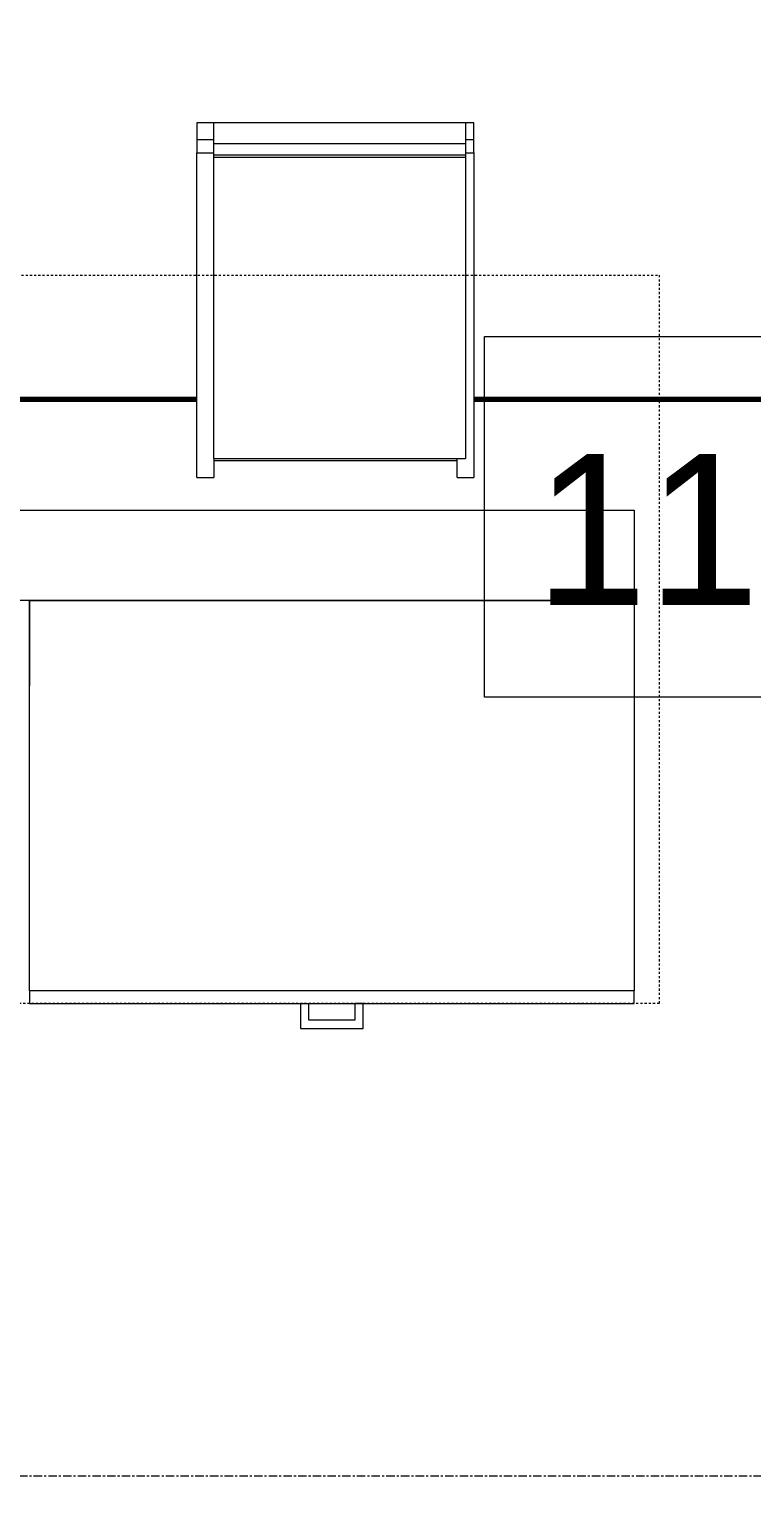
# Model space of a CAD drawing. Header units: inches. Extents: x -4266 to -1814, y 9706 to 12441.
# Drawn here: x -3680.4 to -3637.5, y 11845.3 to 11933.4 of the extents above; entities that cross this region are included whole.
import ezdxf

# ---------------------------------------------------------------- set-up
doc = ezdxf.new("R2010")
doc.units = ezdxf.units.IN
doc.header["$MEASUREMENT"] = 0
doc.linetypes.add('Dash', pattern=[0.25, 0.125, -0.125])
doc.linetypes.add('Grid Line 1_2_', pattern=[0.875, 0.5, -0.125, 0.125, -0.125])
for name, color, linetype, lineweight in [('A-ANNO-DIMS', 211, 'Continuous', 9), ('A-ANNO-DIMS-96', 211, 'Continuous', 9), ('A-AREA-1', 90, 'Continuous', 70), ('A-AREA-IDEN', 2, 'Continuous', 9), ('A-WALL-4', 10, 'Continuous', 13), ('I-FURN-1', 7, 'Continuous', 9), ('Q-CASE-2', 7, 'Continuous', 9), ('Q-CASE-HDLN-1', 7, 'Dash', 9), ('S-GRID-1', 1, 'Grid Line 1_2_', 9)]:
    doc.layers.add(name, color=color, linetype=linetype, lineweight=lineweight)
doc.styles.add('Century Gothic', font='ufonts.com_century-gothic.ttf', dxfattribs={"height": 9})
doc.dimstyles.new('OD__1_16__Tol__', dxfattribs={"dimscale": 12, "dimtxt": 9.397514, "dimasz": 1, "dimexe": 0.75, "dimexo": 0.5, "dimgap": 0.125, "dimtad": 1, "dimdec": 4, "dimrnd": 0.0625, "dimzin": 3, "dimdsep": 46, "dimlunit": 4, "dimtxsty": 'Century Gothic', "dimblk1": 'OBLIQUE', "dimblk2": 'OBLIQUE', "dimsah": 1, "dimcen": 0.09, "dimdle": 0.75, "dimazin": 0, "dimtfac": 1, "dimtdec": 4, "dimtix": 1, "dimtmove": 0, "dimatfit": 3, "dimfxl": 1, "dimtvp": 1, "dimtfill": 1, "dimfrac": 2, "dimtolj": 1, "dimtzin": 0, "dimarcsym": 2})

# ---------------------------------------------------------------- blocks, each defined once
blk = doc.blocks.new('DIMBLOCK18-FLOOR PLAN - 1ST FLOOR')
at = {"layer": 'A-ANNO-DIMS-96', "lineweight": 50}
for p, q in [((-4038.484, 12087.189), (-4044.484, 12093.189)), ((-4038.484, 12087.189), (-4032.484, 12081.189)), ((-4038.484, 11782.989), (-4044.484, 11788.989)), ((-4038.484, 11782.989), (-4032.484, 11776.989))]:
    blk.add_line(p, q, dxfattribs=at)
at = {"layer": 'A-ANNO-DIMS-96'}
for p, q in [((-2526.324, 12087.189), (-4047.484, 12087.189)), ((-4038.484, 11782.989), (-4038.484, 12087.189)), ((-4038.484, 12087.189), (-2526.324, 12087.189)), ((-3753.324, 11782.989), (-4047.484, 11782.989)), ((-4038.484, 11782.989), (-3753.324, 11782.989))]:
    blk.add_line(p, q, dxfattribs=at)
at = {"layer": 'A-ANNO-DIMS-96', "color": 0, "char_height": 9, "attachment_point": 1, "rotation": 90, "line_spacing_factor": 0.984502, "style": 'Century Gothic', "bg_fill": 3, "box_fill_scale": 1.25, "bg_fill_color": 256, "bg_fill_true_color": 13158600, "bg_fill_transparency": 0}
for s, insert, width in [('25\' - 4 3/16"', (-4051.52, 11900.856), 82.16113), ('304.2', (-4033.753, 11919.352), 37.76906)]:
    blk.add_mtext(s, dxfattribs=dict(at, insert=insert, width=width))
blk = doc.blocks.new('_Oblique')
at = {"color": 0, "linetype": 'ByBlock', "lineweight": -2}
blk.add_line((-0.5, -0.5), (0.5, 0.5), dxfattribs=at)

msp = doc.modelspace()

# ---------------------------------------------------------------- linework, layer by layer
at = {"layer": 'A-AREA-IDEN', "flags": 128}
msp.add_lwpolyline([(-3653.35984, 11915.0948), (-3577.85433, 11915.0948), (-3577.85433, 11893.59874), (-3653.35984, 11893.59874)], close=True, dxfattribs=at)

# ---------------------------------------------------------------- texts
at = {"layer": 'A-AREA-IDEN', "insert": (-3650.35984, 11908.0948), "char_height": 9, "width": 83.931, "attachment_point": 1, "style": 'Century Gothic'}
msp.add_mtext('116 - 694 SF', dxfattribs=at)

# ---------------------------------------------------------------- next in the draw order: dimensions: what is measured, and where the dimension line sits
at = {"layer": 'A-ANNO-DIMS'}
dim = msp.add_linear_dim(base=(-4038.48434, 12087.1894), p1=(-3747.32374, 11782.9894), p2=(-2520.32374, 12087.1894), angle=90, dimstyle='OD__1_16__Tol__', override={"dimpost": '<>\\X', "dimfxl": 1264.146605}, dxfattribs=at)
dim.commit()
dim.dimension.update_dxf_attribs({"geometry": 'DIMBLOCK18-FLOOR PLAN - 1ST FLOOR', "text_midpoint": (-4038.48434, 11935.0894)})

# ---------------------------------------------------------------- next in the draw order: linework, layer by layer
at = {"layer": 'A-AREA-1'}
for p, q in [((-3681.98546, 11911.3644), (-3670.48546, 11911.3644)), ((-3653.98546, 11911.3644), (-3598.54874, 11911.3644))]:
    msp.add_line(p, q, dxfattribs=at)
at = {"layer": 'A-WALL-4'}
for p, q in [((-3768.44874, 11904.7394), (-3644.44874, 11904.7394)), ((-3644.44874, 11904.7394), (-3644.44874, 11899.3644)), ((-3644.44874, 11899.3644), (-3768.44874, 11899.3644))]:
    msp.add_line(p, q, dxfattribs=at)
at = {"layer": 'I-FURN-1'}
for p, q in [((-3669.48546, 11927.81223), (-3670.48546, 11927.81223)), ((-3670.48546, 11927.81223), (-3670.48546, 11926.82742)), ((-3669.48546, 11926.57119), (-3669.48546, 11927.81223)), ((-3654.48546, 11927.81223), (-3669.48546, 11927.81223)), ((-3653.98546, 11927.81223), (-3654.48546, 11927.81223)), ((-3654.48546, 11927.81223), (-3654.48546, 11926.57119)), ((-3653.98546, 11926.82742), (-3653.98546, 11927.81223)), ((-3670.48546, 11926.82742), (-3669.48546, 11926.82742)), ((-3670.48546, 11926.82742), (-3670.48546, 11926.03204)), ((-3669.48546, 11925.90634), (-3669.48546, 11926.57119)), ((-3654.48546, 11926.57119), (-3669.48546, 11926.57119)), ((-3654.48546, 11926.82742), (-3653.98546, 11926.82742)), ((-3654.48546, 11926.57119), (-3654.48546, 11925.90634)), ((-3653.98546, 11926.03204), (-3653.98546, 11926.82742)), ((-3670.48546, 11926.03204), (-3669.48546, 11926.03204)), ((-3670.48546, 11910.09431), (-3670.48546, 11926.03204)), ((-3669.48546, 11925.90634), (-3654.48546, 11925.90634)), ((-3669.48546, 11925.7778), (-3669.48546, 11925.90634)), ((-3669.48546, 11910.1785), (-3669.48546, 11925.7778)), ((-3669.48546, 11925.7778), (-3654.48546, 11925.7778)), ((-3654.48546, 11926.03204), (-3653.98546, 11926.03204)), ((-3654.48546, 11925.90634), (-3654.48546, 11925.7778)), ((-3654.48546, 11925.7778), (-3654.48546, 11910.1785)), ((-3653.98546, 11926.03204), (-3653.98546, 11910.09431)), ((-3670.48546, 11908.59807), (-3670.48546, 11910.09431)), ((-3669.48546, 11907.92583), (-3669.48546, 11910.1785)), ((-3654.48546, 11910.1785), (-3654.48546, 11907.92583)), ((-3653.98546, 11910.09431), (-3653.98546, 11908.59807)), ((-3670.48546, 11906.67932), (-3670.48546, 11908.59807)), ((-3669.48546, 11907.82587), (-3669.48546, 11907.92583)), ((-3669.48546, 11907.82587), (-3669.48546, 11907.75552)), ((-3669.48546, 11907.81325), (-3654.48546, 11907.81325)), ((-3669.48546, 11907.75552), (-3669.48546, 11907.67682)), ((-3654.98546, 11907.75552), (-3654.98546, 11907.8292)), ((-3654.98546, 11907.67682), (-3654.98546, 11907.75552)), ((-3654.48546, 11907.92583), (-3654.48546, 11907.82587)), ((-3653.98546, 11908.59807), (-3653.98546, 11906.67932)), ((-3654.98546, 11907.67682), (-3669.48546, 11907.67682)), ((-3669.48546, 11907.67682), (-3669.48546, 11906.67932)), ((-3654.98546, 11906.67932), (-3654.98546, 11907.67682)), ((-3670.48546, 11906.67932), (-3669.48546, 11906.67932)), ((-3654.98546, 11906.67932), (-3653.98546, 11906.67932))]:
    msp.add_line(p, q, dxfattribs=at)
at = {"layer": 'Q-CASE-2'}
for p, q in [((-3680.44874, 11899.3644), (-3680.44874, 11894.27152)), ((-3680.44874, 11894.27152), (-3680.44874, 11899.3644)), ((-3680.44874, 11876.1144), (-3680.44874, 11899.3644)), ((-3680.44874, 11899.3644), (-3644.44874, 11899.3644)), ((-3644.44874, 11899.3644), (-3644.44874, 11876.1144)), ((-3680.44874, 11876.1144), (-3680.44874, 11875.3644)), ((-3644.44874, 11876.1144), (-3680.44874, 11876.1144)), ((-3644.44874, 11875.3644), (-3644.44874, 11876.1144)), ((-3680.44874, 11875.3644), (-3644.44874, 11875.3644)), ((-3664.32374, 11875.3644), (-3663.82436, 11875.3644)), ((-3664.32374, 11875.3644), (-3664.32374, 11873.8644)), ((-3663.82436, 11874.36377), (-3663.82436, 11875.3644)), ((-3660.57374, 11875.3644), (-3661.07311, 11875.3644)), ((-3661.07311, 11875.3644), (-3661.07311, 11874.36377)), ((-3660.57374, 11873.8644), (-3660.57374, 11875.3644)), ((-3661.07311, 11874.36377), (-3663.82436, 11874.36377)), ((-3664.32374, 11873.8644), (-3660.57374, 11873.8644))]:
    msp.add_line(p, q, dxfattribs=at)
at = {"layer": 'Q-CASE-HDLN-1'}
for p, q in [((-3769.92803, 11918.7394), (-3642.94874, 11918.7394)), ((-3642.94874, 11918.7394), (-3642.94874, 11875.3644)), ((-3642.94874, 11875.3644), (-3769.92803, 11875.3644))]:
    msp.add_line(p, q, dxfattribs=at)
at = {"layer": 'S-GRID-1'}
msp.add_line((-1814.20638, 11847.1894), (-4168.71446, 11847.1894), dxfattribs=at)

doc.saveas('drawing.dxf')
